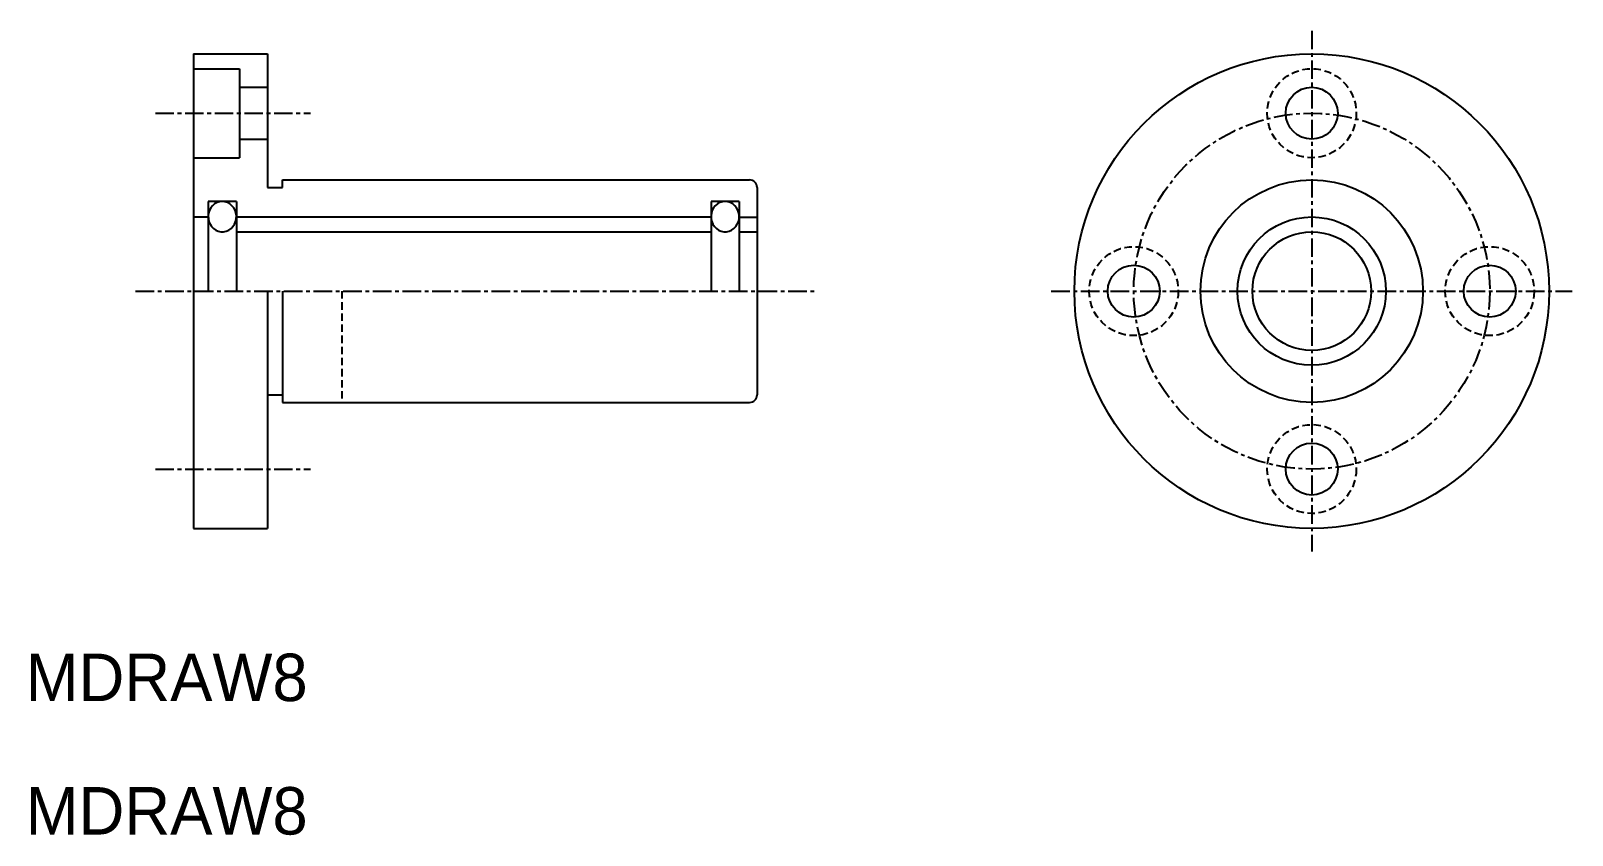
# Model space of a CAD drawing. Extents: x 58 to 162, y 107 to 161.
import ezdxf

# ---------------------------------------------------------------- set-up
doc = ezdxf.new("R2010")
doc.units = 0
doc.linetypes.add('CENTER', pattern=[2, 1.25, -0.25, 0.25, -0.25])
doc.linetypes.add('DASHED', pattern=[0.75, 0.5, -0.25])
doc.layers.get('0').update_dxf_attribs({"linetype": 'CONTINUOUS'})
doc.layers.add('CENTER', color=1, linetype='CENTER')

msp = doc.modelspace()

# ---------------------------------------------------------------- linework, layer by layer
at = {"color": 7, "linetype": 'CONTINUOUS'}
for p, q in [((69.02, 159.59), (69.02, 127.59)), ((69.02, 159.59), (74.02, 159.59)), ((74.02, 159.59), (74.02, 150.59)), ((69.02, 158.59), (72.12, 158.59)), ((72.12, 158.59), (72.12, 152.59)), ((72.12, 157.34), (74.02, 157.34)), ((72.12, 153.84), (74.02, 153.84)), ((69.02, 152.59), (72.12, 152.59)), ((75.02, 151.09), (106.52, 151.09)), ((75.02, 150.59), (75.02, 151.09)), ((74.02, 150.59), (75.02, 150.59)), ((107.02, 150.59), (107.02, 136.59)), ((70.02, 149.64), (70.02, 143.59)), ((71.92, 149.64), (70.02, 149.64)), ((71.92, 149.64), (71.92, 143.59)), ((103.92, 149.64), (103.92, 143.59)), ((105.82, 149.64), (103.92, 149.64)), ((105.82, 149.64), (105.82, 143.59)), ((69.02, 148.59), (70.02, 148.59)), ((71.92, 148.59), (103.92, 148.59)), ((71.92, 148.13), (71.92, 148.13)), ((71.92, 147.59), (103.92, 147.59)), ((105.82, 148.57), (107.02, 148.57)), ((105.82, 148.13), (105.82, 148.13)), ((105.82, 147.59), (107.02, 147.59)), ((71.92, 146.61), (71.92, 146.61)), ((105.82, 146.61), (105.82, 146.61)), ((74.02, 143.59), (74.02, 127.59)), ((75.02, 143.59), (75.02, 136.59)), ((74.02, 136.59), (75.02, 136.59)), ((75.02, 136.59), (75.02, 136.09)), ((75.02, 136.09), (106.52, 136.09)), ((69.02, 127.59), (74.02, 127.59))]:
    msp.add_line(p, q, dxfattribs=at)
at = {"color": 3, "linetype": 'DASHED'}
msp.add_line((79.02, 143.59), (79.02, 136.09), dxfattribs=at)
at = {"color": 7, "linetype": 'CONTINUOUS', "flags": 128}
for points in [[(70.97, 149.64), (70.79, 149.62), (70.62, 149.56), (70.45, 149.48), (70.31, 149.35), (70.19, 149.21), (70.1, 149.04), (70.05, 148.85), (70.02, 148.66), (70.03, 148.47), (70.07, 148.28), (70.15, 148.1), (70.25, 147.94), (70.38, 147.81), (70.53, 147.7), (70.7, 147.63), (70.88, 147.59), (71.06, 147.59), (71.24, 147.63), (71.4, 147.7), (71.56, 147.81), (71.69, 147.94), (71.79, 148.1), (71.87, 148.28), (71.91, 148.47), (71.92, 148.66), (71.89, 148.85), (71.83, 149.04), (71.74, 149.21), (71.62, 149.35), (71.48, 149.48), (71.32, 149.56), (71.15, 149.62)], [(104.87, 149.64), (104.69, 149.62), (104.52, 149.56), (104.35, 149.48), (104.21, 149.35), (104.09, 149.21), (104, 149.04), (103.95, 148.85), (103.92, 148.66), (103.93, 148.47), (103.97, 148.28), (104.05, 148.1), (104.15, 147.94), (104.28, 147.81), (104.43, 147.7), (104.6, 147.63), (104.78, 147.59), (104.96, 147.59), (105.14, 147.63), (105.3, 147.7), (105.46, 147.81), (105.59, 147.94), (105.69, 148.1), (105.77, 148.28), (105.81, 148.47), (105.82, 148.66), (105.79, 148.85), (105.73, 149.04), (105.64, 149.21), (105.52, 149.35), (105.38, 149.48), (105.22, 149.56), (105.05, 149.62)]]:
    msp.add_lwpolyline(points, close=True, dxfattribs=at)
at = {"color": 7, "linetype": 'CONTINUOUS'}
for centre, radius in [((144.42, 143.59), 16), ((144.42, 155.59), 1.75), ((144.42, 143.59), 7.5), ((144.42, 143.59), 5), ((144.42, 143.59), 4), ((132.42, 143.59), 1.75), ((156.42, 143.59), 1.75), ((144.42, 131.59), 1.75)]:
    msp.add_circle(centre, radius, dxfattribs=at)
at = {"color": 3, "linetype": 'DASHED'}
for centre in [(144.42, 155.59), (132.42, 143.59), (156.42, 143.59), (144.42, 131.59)]:
    msp.add_circle(centre, 3, dxfattribs=at)
at = {"color": 7, "linetype": 'CONTINUOUS'}
for centre, start, end in [((106.52, 150.59), 0, 90), ((106.52, 136.59), 270, 0)]:
    msp.add_arc(centre, 0.5, start, end, dxfattribs=at)
at = {"layer": 'CENTER', "color": 1, "linetype": 'CENTER'}
for p, q in [((144.42, 161.15), (144.42, 126.03)), ((66.46, 155.59), (76.92, 155.59)), ((65.12, 143.59), (111.09, 143.59)), ((126.86, 143.59), (161.98, 143.59)), ((66.46, 131.59), (76.92, 131.59))]:
    msp.add_line(p, q, dxfattribs=at)
msp.add_circle((144.42, 143.59), 12, dxfattribs=at)

# ---------------------------------------------------------------- texts
at = {"color": 7, "linetype": 'CONTINUOUS'}
for p in [(57.71, 115.94), (57.71, 106.94)]:
    msp.add_text('MDRAW8', height=3.2, dxfattribs=at).set_placement(p)

doc.saveas('drawing.dxf')
